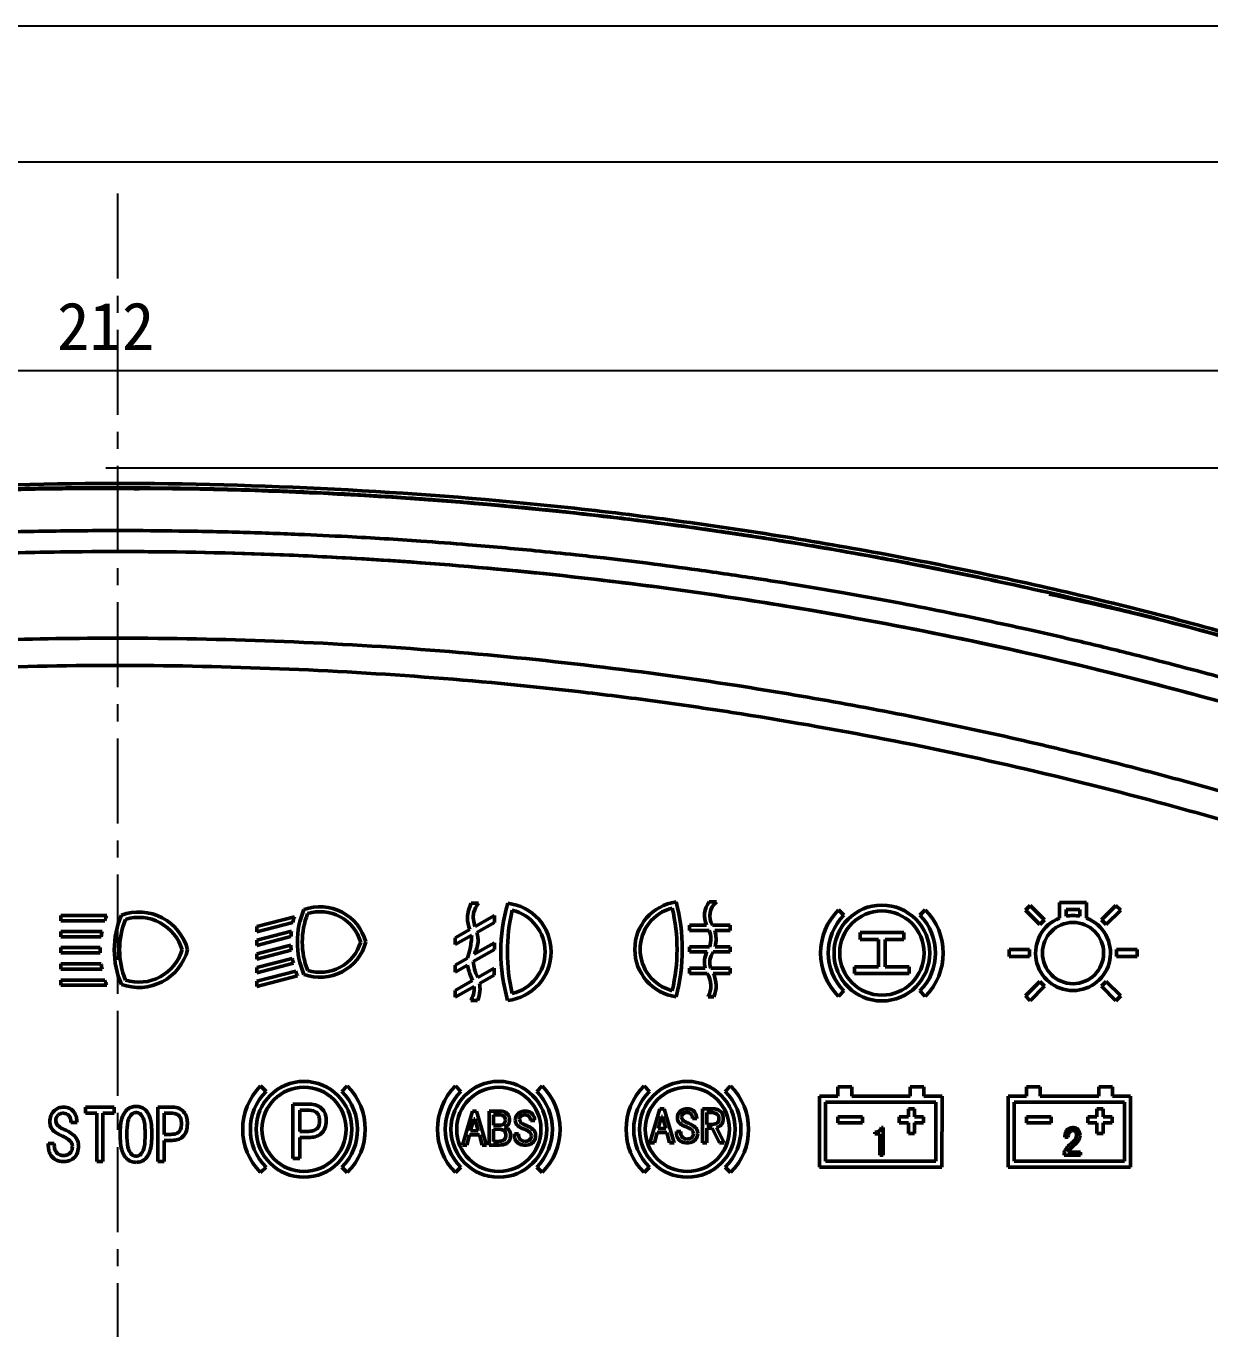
# Model space of a CAD drawing. Extents: x -188 to 653, y 38 to 632.
# Drawn here: x 41.7 to 128.7, y 536.8 to 632.5 of the extents above; entities that cross this region are included whole.
import ezdxf

# ---------------------------------------------------------------- set-up
doc = ezdxf.new("R2010")
doc.units = 0
doc.header["$LTSCALE"] = 5
doc.linetypes.add('CENTER', pattern=[2, 1.25, -0.25, 0.25, -0.25])
doc.layers.get('Defpoints').update_dxf_attribs({"linetype": 'CONTINUOUS'})
for name, color, linetype in [('1轮廓实线层', 7, 'CONTINUOUS'), ('2细线层', 3, 'CONTINUOUS'), ('3中心线层', 1, 'CENTER')]:
    doc.layers.add(name, color=color, linetype=linetype)
doc.styles.add('PC_TEXTSTYLE', font='SIMKAI.TTF', dxfattribs={"width": 0.8})
doc.dimstyles.new('TH_GBDIM', dxfattribs={"dimtxt": 3.5, "dimasz": 2.5, "dimexe": 2, "dimexo": 0, "dimgap": 1.5, "dimtad": 1, "dimdec": 1, "dimzin": 0, "dimdsep": 46, "dimtxsty": 'PC_TEXTSTYLE', "dimcen": 2.5, "dimadec": 0, "dimazin": 0, "dimtfac": 0.714286, "dimtdec": 4, "dimtmove": 0, "dimatfit": 3, "dimfxl": 0, "dimtolj": 1, "dimtzin": 0, "dimarcsym": 0})

# ---------------------------------------------------------------- blocks, each defined once
blk = doc.blocks.new('*D7')
at = {"layer": '2细线层', "color": 0, "lineweight": -2}
for p, q in [((-58.415, 603.013), (-58.415, 607.674)), ((153.585, 600.321), (153.585, 607.674)), ((-55.915, 607.174), (151.085, 607.174))]:
    blk.add_line(p, q, dxfattribs=at)
at = {"layer": '2细线层', "color": 0, "lineweight": 50}
for points in [[(-55.915, 607.59), (-55.915, 606.757), (-58.415, 607.174)], [(151.085, 607.59), (151.085, 606.757), (153.585, 607.174)]]:
    blk.add_solid(points, dxfattribs=at)
at = {"layer": 'Defpoints', "color": 0, "lineweight": 50}
for p in [(153.585, 607.174), (-58.415, 603.013), (153.585, 600.321)]:
    blk.add_point(p, dxfattribs=at)
at = {"layer": '2细线层', "color": 0, "insert": (47.585, 610.424), "char_height": 3.5, "attachment_point": 5}
blk.add_mtext('\\A1;212', dxfattribs=at)
blk = doc.blocks.new('*D14')
at = {"layer": '2细线层', "color": 0, "lineweight": -2}
for p, q in [((47.585, 600.009), (263.413, 600.009)), ((262.913, 597.509), (262.913, 408.009)), ((197.585, 405.509), (263.413, 405.509))]:
    blk.add_line(p, q, dxfattribs=at)
at = {"layer": '2细线层', "color": 0, "lineweight": 50}
for points in [[(262.496, 597.509), (263.33, 597.509), (262.913, 600.009)], [(262.496, 408.009), (263.33, 408.009), (262.913, 405.509)]]:
    blk.add_solid(points, dxfattribs=at)
at = {"layer": 'Defpoints', "color": 0, "lineweight": 50}
for p in [(47.585, 600.009), (197.585, 405.509), (262.913, 405.509)]:
    blk.add_point(p, dxfattribs=at)
at = {"layer": '2细线层', "color": 0, "insert": (259.663, 513.684), "char_height": 3.5, "attachment_point": 5, "rotation": 90}
blk.add_mtext('\\A1;194.5', dxfattribs=at)

msp = doc.modelspace()

# ---------------------------------------------------------------- linework, layer by layer
at = {"layer": '1轮廓实线层', "ltscale": 5}
msp.add_line((642.852, 622.453), (-163.148, 622.453), dxfattribs=at)
at = {"layer": '1轮廓实线层', "lineweight": 50}
for p, q in [((74.966, 568.065), (74.43, 568.065)), ((92.441, 568.153), (91.907, 568.153)), ((101.809, 567.181), (101.411, 567.579)), ((107.775, 567.579), (107.377, 567.181)), ((115.485, 567.897), (115.131, 567.543)), ((115.131, 567.543), (116.192, 566.483)), ((116.545, 566.836), (115.485, 567.897)), ((119.631, 568.097), (117.631, 568.097)), ((117.631, 568.097), (117.631, 566.958)), ((118.131, 567.597), (118.131, 567.101)), ((119.131, 567.597), (118.131, 567.597)), ((119.131, 567.101), (119.131, 567.597)), ((119.631, 566.958), (119.631, 568.097)), ((121.778, 567.897), (120.717, 566.836)), ((121.071, 566.483), (122.131, 567.543)), ((122.131, 567.543), (121.778, 567.897)), ((47.66, 567.147), (44.291, 567.147)), ((44.291, 567.147), (44.291, 566.758)), ((44.291, 566.758), (47.523, 566.758)), ((61.445, 567.054), (58.689, 566.335)), ((58.689, 565.959), (61.338, 566.651)), ((58.689, 566.335), (58.689, 565.959)), ((76.129, 567.149), (74.709, 566.336)), ((74.848, 565.913), (76.129, 566.631)), ((76.129, 566.631), (76.129, 567.149)), ((91.707, 566.446), (90.47, 566.446)), ((90.47, 566.446), (90.47, 566.061)), ((93.449, 566.446), (92.142, 566.446)), ((93.449, 566.061), (93.449, 566.446)), ((116.192, 566.483), (116.545, 566.836)), ((120.717, 566.836), (121.071, 566.483)), ((44.291, 565.972), (44.291, 565.583)), ((47.32, 565.972), (44.291, 565.972)), ((44.291, 565.583), (47.254, 565.583)), ((61.222, 565.994), (58.689, 565.333)), ((58.689, 564.957), (61.187, 565.609)), ((58.689, 565.333), (58.689, 564.957)), ((74.324, 566.115), (73.256, 565.504)), ((73.256, 565.021), (74.473, 565.703)), ((73.256, 565.504), (73.256, 565.021)), ((90.47, 566.061), (91.901, 566.061)), ((92.313, 566.061), (93.449, 566.061)), ((106.193, 565.897), (102.993, 565.897)), ((102.993, 565.897), (102.993, 565.397)), ((102.993, 565.397), (104.343, 565.397)), ((104.343, 565.397), (104.343, 563.397)), ((104.843, 565.397), (106.193, 565.397)), ((104.843, 563.397), (104.843, 565.397)), ((106.193, 565.397), (106.193, 565.897)), ((44.291, 564.797), (44.291, 564.408)), ((47.187, 564.797), (44.291, 564.797)), ((44.291, 564.408), (47.186, 564.408)), ((61.178, 564.98), (58.689, 564.331)), ((58.689, 563.955), (61.202, 564.611)), ((74.579, 563.767), (76.129, 564.655)), ((76.129, 565.146), (74.656, 564.305)), ((76.129, 564.655), (76.129, 565.146)), ((91.938, 564.863), (90.47, 564.863)), ((90.47, 564.863), (90.47, 564.478)), ((90.47, 564.478), (91.753, 564.478)), ((92.206, 564.478), (93.449, 564.478)), ((93.449, 564.863), (92.341, 564.863)), ((93.449, 564.478), (93.449, 564.863)), ((115.431, 564.647), (113.931, 564.647)), ((113.931, 564.647), (113.931, 564.147)), ((115.431, 564.147), (115.431, 564.647)), ((123.331, 564.647), (121.831, 564.647)), ((121.831, 564.647), (121.831, 564.147)), ((123.331, 564.147), (123.331, 564.647)), ((44.291, 563.594), (44.291, 563.204)), ((47.254, 563.594), (44.291, 563.594)), ((58.689, 564.331), (58.689, 563.955)), ((61.288, 564.007), (58.689, 563.329)), ((58.689, 562.953), (61.367, 563.652)), ((73.246, 563.003), (74.146, 563.519)), ((73.247, 563.5), (73.246, 563.003)), ((74.151, 564.016), (73.247, 563.5)), ((104.343, 563.397), (102.593, 563.397)), ((102.593, 563.397), (102.593, 562.897)), ((106.593, 563.397), (104.843, 563.397)), ((106.593, 562.897), (106.593, 563.397)), ((113.931, 564.147), (115.431, 564.147)), ((121.831, 564.147), (123.331, 564.147)), ((44.291, 563.204), (47.32, 563.204)), ((58.689, 563.329), (58.689, 562.953)), ((61.543, 563.071), (58.689, 562.327)), ((58.689, 561.951), (61.675, 562.73)), ((76.12, 563.282), (74.914, 562.593)), ((75.046, 562.169), (76.12, 562.773)), ((76.12, 562.773), (76.12, 563.282)), ((91.616, 563.28), (90.47, 563.28)), ((90.47, 563.28), (90.47, 562.894)), ((90.47, 562.894), (91.763, 562.894)), ((93.449, 563.28), (92.018, 563.28)), ((92.205, 562.894), (93.449, 562.894)), ((93.449, 562.894), (93.449, 563.28)), ((102.593, 562.897), (106.593, 562.897)), ((44.291, 562.419), (44.291, 562.029)), ((47.523, 562.419), (44.291, 562.419)), ((44.291, 562.029), (47.66, 562.029)), ((58.689, 562.327), (58.689, 561.951)), ((74.534, 562.376), (73.256, 561.646)), ((73.256, 561.163), (74.648, 561.945)), ((73.256, 561.646), (73.256, 561.163)), ((101.411, 561.215), (101.809, 561.613)), ((107.377, 561.613), (107.775, 561.215)), ((116.192, 562.311), (115.131, 561.25)), ((115.484, 560.897), (116.545, 561.957)), ((116.545, 561.957), (116.192, 562.311)), ((121.071, 562.311), (120.717, 561.957)), ((120.717, 561.957), (121.778, 560.897)), ((122.131, 561.25), (121.071, 562.311)), ((74.397, 560.908), (74.9, 560.908)), ((91.831, 561.187), (92.258, 561.187)), ((115.131, 561.25), (115.484, 560.897)), ((121.778, 560.897), (122.131, 561.25)), ((59.361, 554.244), (58.963, 554.641)), ((65.327, 554.641), (64.93, 554.244)), ((73.671, 554.244), (73.273, 554.641)), ((79.637, 554.641), (79.239, 554.244)), ((87.519, 554.244), (87.121, 554.641)), ((93.485, 554.641), (93.087, 554.244)), ((101.369, 553.899), (100.012, 553.899)), ((100.012, 553.899), (100.012, 548.675)), ((102.373, 554.583), (101.369, 554.583)), ((101.369, 554.583), (101.369, 553.899)), ((102.373, 553.899), (102.373, 554.583)), ((106.664, 553.899), (102.373, 553.899)), ((107.667, 554.583), (106.664, 554.583)), ((106.664, 554.583), (106.664, 553.899)), ((107.667, 553.899), (107.667, 554.583)), ((109.008, 553.899), (107.667, 553.899)), ((109.007, 548.675), (109.008, 553.899)), ((115.225, 553.899), (113.868, 553.899)), ((113.868, 553.899), (113.868, 548.675)), ((116.228, 554.583), (115.225, 554.583)), ((115.225, 554.583), (115.225, 553.899)), ((116.228, 553.899), (116.228, 554.583)), ((120.52, 553.899), (116.228, 553.899)), ((121.523, 554.583), (120.52, 554.583)), ((120.52, 554.583), (120.52, 553.899)), ((121.523, 553.899), (121.523, 554.583)), ((122.863, 553.899), (121.523, 553.899)), ((122.863, 548.675), (122.863, 553.899)), ((46.087, 553.087), (48.198, 553.087)), ((46.087, 552.643), (46.087, 553.087)), ((48.198, 553.087), (48.198, 552.643)), ((51.42, 553.087), (52.493, 553.087)), ((51.42, 549.087), (51.42, 553.087)), ((61.339, 549.305), (61.339, 553.305)), ((61.339, 553.305), (62.55, 553.305)), ((87.557, 550.464), (88.295, 552.964)), ((88.295, 552.964), (88.59, 552.964)), ((88.59, 552.964), (89.328, 550.464)), ((91.411, 550.464), (91.411, 552.964)), ((91.411, 552.964), (92.146, 552.964)), ((100.459, 553.452), (100.459, 549.122)), ((108.561, 553.452), (100.459, 553.452)), ((106.986, 552.959), (106.536, 552.959)), ((106.536, 552.959), (106.536, 552.374)), ((106.986, 552.374), (106.986, 552.959)), ((108.561, 549.122), (108.561, 553.452)), ((114.315, 553.452), (114.315, 549.122)), ((122.417, 553.452), (114.315, 553.452)), ((120.842, 552.959), (120.392, 552.959)), ((120.392, 552.959), (120.392, 552.374)), ((120.842, 552.374), (120.842, 552.959)), ((122.417, 549.121), (122.417, 553.452)), ((45.476, 551.963), (45.031, 551.963)), ((46.92, 552.643), (46.087, 552.643)), ((46.92, 549.087), (46.92, 552.643)), ((47.365, 552.643), (47.365, 549.087)), ((48.198, 552.643), (47.365, 552.643)), ((51.865, 552.642), (51.865, 551.087)), ((52.363, 552.642), (51.865, 552.642)), ((62.402, 552.86), (61.839, 552.86)), ((61.839, 552.86), (61.839, 551.305)), ((73.78, 550.296), (74.517, 552.796)), ((74.628, 552.218), (74.383, 551.337)), ((74.517, 552.796), (74.813, 552.796)), ((74.704, 552.218), (74.628, 552.218)), ((74.948, 551.337), (74.704, 552.218)), ((74.813, 552.796), (75.55, 550.296)), ((75.759, 550.296), (75.759, 552.796)), ((75.759, 552.796), (76.52, 552.796)), ((76.536, 552.518), (76.071, 552.518)), ((76.071, 552.518), (76.071, 551.754)), ((79.092, 552.093), (78.78, 552.093)), ((88.405, 552.387), (88.16, 551.506)), ((88.481, 552.387), (88.405, 552.387)), ((88.725, 551.506), (88.481, 552.387)), ((90.995, 552.262), (90.682, 552.262)), ((92.066, 552.687), (91.724, 552.687)), ((91.724, 552.687), (91.724, 551.819)), ((103.159, 552.374), (101.359, 552.374)), ((101.359, 552.374), (101.359, 551.924)), ((101.359, 551.924), (103.159, 551.924)), ((103.159, 551.924), (103.159, 552.374)), ((105.861, 552.374), (105.861, 551.924)), ((106.536, 552.374), (105.861, 552.374)), ((105.861, 551.924), (106.536, 551.924)), ((106.536, 551.924), (106.536, 551.159)), ((107.661, 552.374), (106.986, 552.374)), ((106.986, 551.159), (106.986, 551.924)), ((106.986, 551.924), (107.661, 551.924)), ((107.661, 551.924), (107.661, 552.374)), ((117.014, 552.374), (115.214, 552.374)), ((115.214, 552.374), (115.214, 551.924)), ((115.214, 551.924), (117.014, 551.924)), ((117.014, 551.924), (117.014, 552.374)), ((120.392, 552.374), (119.717, 552.374)), ((119.717, 552.374), (119.717, 551.924)), ((119.717, 551.924), (120.392, 551.924)), ((120.392, 551.924), (120.392, 551.159)), ((121.517, 552.374), (120.842, 552.374)), ((120.842, 551.924), (121.517, 551.924)), ((120.842, 551.159), (120.842, 551.924)), ((121.517, 551.924), (121.517, 552.374)), ((51.865, 551.087), (52.363, 551.087)), ((61.839, 551.305), (62.402, 551.305)), ((74.301, 551.06), (74.106, 550.296)), ((75.03, 551.06), (74.301, 551.06)), ((74.383, 551.337), (74.948, 551.337)), ((75.225, 550.296), (75.03, 551.06)), ((76.071, 551.754), (76.521, 551.754)), ((76.462, 551.476), (76.071, 551.476)), ((76.071, 551.476), (76.071, 550.573)), ((77.599, 551.025), (77.599, 551.129)), ((77.599, 551.129), (77.912, 551.129)), ((77.912, 551.129), (77.912, 551.039)), ((88.078, 551.228), (87.883, 550.464)), ((88.808, 551.228), (88.078, 551.228)), ((88.16, 551.506), (88.725, 551.506)), ((89.002, 550.464), (88.808, 551.228)), ((89.501, 551.194), (89.501, 551.298)), ((89.501, 551.298), (89.814, 551.298)), ((89.814, 551.298), (89.814, 551.208)), ((91.724, 551.819), (92.159, 551.819)), ((92.132, 551.541), (91.724, 551.541)), ((91.724, 551.541), (91.724, 550.464)), ((92.659, 550.464), (92.132, 551.541)), ((92.444, 551.585), (93.008, 550.464)), ((104.082, 551.116), (104.082, 551.255)), ((104.444, 551.116), (104.082, 551.116)), ((104.444, 549.56), (104.444, 551.116)), ((104.555, 551.588), (104.694, 551.588)), ((104.694, 551.588), (104.694, 549.56)), ((106.536, 551.159), (106.986, 551.159)), ((120.392, 551.159), (120.842, 551.159)), ((43.365, 550.42), (43.809, 550.42)), ((43.365, 550.254), (43.365, 550.42)), ((43.809, 550.42), (43.809, 550.276)), ((51.865, 550.642), (51.865, 549.087)), ((52.474, 550.642), (51.865, 550.642)), ((62.526, 550.86), (61.839, 550.86)), ((61.839, 550.86), (61.839, 549.305)), ((74.106, 550.296), (73.78, 550.296)), ((75.55, 550.296), (75.225, 550.296)), ((76.489, 550.296), (75.759, 550.296)), ((76.071, 550.573), (76.417, 550.573)), ((87.883, 550.464), (87.557, 550.464)), ((89.328, 550.464), (89.002, 550.464)), ((91.724, 550.464), (91.411, 550.464)), ((93.008, 550.464), (92.659, 550.464)), ((118.283, 550.893), (118.033, 550.893)), ((47.365, 549.087), (46.92, 549.087)), ((51.865, 549.087), (51.42, 549.087)), ((61.839, 549.305), (61.339, 549.305)), ((100.459, 549.122), (108.561, 549.122)), ((104.694, 549.56), (104.444, 549.56)), ((114.315, 549.122), (122.417, 549.121)), ((117.977, 549.56), (117.977, 549.747)), ((119.172, 549.56), (117.977, 549.56)), ((118.255, 549.782), (119.172, 549.782)), ((119.172, 549.782), (119.172, 549.56)), ((58.963, 548.277), (59.361, 548.675)), ((64.93, 548.675), (65.327, 548.277)), ((73.273, 548.277), (73.671, 548.675)), ((79.239, 548.675), (79.637, 548.277)), ((87.121, 548.277), (87.519, 548.675)), ((93.087, 548.675), (93.485, 548.277)), ((100.012, 548.675), (109.007, 548.675)), ((113.868, 548.675), (122.863, 548.675))]:
    msp.add_line(p, q, dxfattribs=at)
for centre, radius in [((104.593, 564.397), 3.516), ((104.593, 564.397), 3.094), ((118.631, 564.397), 2.25), ((62.145, 551.459), 3.516), ((76.455, 551.459), 3.516), ((90.303, 551.459), 3.516), ((62.145, 551.459), 3.094), ((76.455, 551.459), 3.094), ((90.303, 551.459), 3.094)]:
    msp.add_circle(centre, radius, dxfattribs=at)
for centre, radius, start, end in [((50.006, 563.687), 3.72, 14.81171, 110.00073), ((67.721, 565.211), 6.063, 156.94125, 203.12576), ((67.721, 565.211), 5.7, 158.56851, 201.51504), ((63.331, 564.322), 3.473, 14.80946, 110.00073), ((63.331, 564.322), 3.109, 16.54307, 107.12002), ((89.512, 564.484), 12.908, 163.95454, 196.03582), ((90.427, 564.481), 13.341, 166.73691, 193.26242), ((76.711, 564.485), 3.589, 276.33276, 83.6576), ((76.713, 564.481), 3.146, 283.38737, 76.61196), ((89.965, 564.67), 3.517, 97.94486, 262.05466), ((89.965, 564.67), 3.131, 104.27066, 255.72866), ((76.302, 564.67), 13.244, 346.75551, 13.24381), ((76.3, 564.67), 13.631, 345.19551, 14.80402), ((93.256, 567.13), 1.693, 142.82963, 203.83457), ((93.259, 567.13), 1.31, 128.62035, 211.46493), ((104.593, 564.397), 4.5, 134.99966, 224.99966), ((104.593, 564.397), 4.5, 314.99966, 44.99966), ((54.295, 564.588), 7.111, 158.91046, 162.23857), ((54.709, 564.638), 6.494, 156.93042, 203.0657), ((54.709, 564.638), 6.105, 158.55082, 201.44527), ((50.006, 563.687), 3.331, 16.59123, 107.10184), ((67.573, 565.211), 6.399, 163.25542, 166.99709), ((104.593, 564.397), 3.938, 134.99966, 224.99966), ((104.593, 564.397), 3.938, 314.99966, 44.99966), ((118.631, 564.397), 2.75, 111.32335, 68.67598), ((118.631, 564.397), 2.75, 79.52398, 100.47534), ((54.295, 564.588), 7.111, 168.7788, 171.96228), ((67.573, 565.211), 6.399, 172.97027, 176.43416), ((90.335, 565.414), 1.695, 341.04586, 22.43705), ((90.333, 565.415), 2.082, 344.6265, 18.05284), ((54.295, 564.588), 7.111, 178.3171, 181.45572), ((50.006, 565.589), 3.72, 249.99627, 345.18762), ((50.006, 565.589), 3.331, 252.89522, 343.40809), ((67.573, 565.211), 6.399, 182.06471, 185.38115), ((63.331, 566.093), 3.472, 250.04066, 345.2656), ((63.331, 566.093), 3.109, 252.93844, 343.45625), ((93.258, 563.698), 1.695, 152.63272, 194.29877), ((93.258, 563.698), 1.309, 143.47323, 198.64986), ((54.295, 564.588), 7.111, 188.03705, 191.22052), ((67.573, 565.211), 6.399, 190.84536, 194.10426), ((67.573, 565.211), 6.399, 199.53724, 202.81528), ((90.336, 561.982), 1.694, 331.99781, 32.55993), ((90.334, 561.982), 2.081, 337.53967, 25.98372), ((54.295, 564.588), 7.111, 197.76076, 201.08886), ((62.145, 551.459), 4.5, 134.99966, 224.99966), ((62.145, 551.459), 3.938, 134.99966, 224.99966), ((62.145, 551.459), 3.937, 314.99966, 44.99966), ((62.145, 551.459), 4.5, 314.99966, 44.99966), ((76.455, 551.459), 4.5, 134.99966, 224.99966), ((76.455, 551.459), 3.938, 134.99966, 224.99966), ((76.455, 551.459), 3.937, 314.99966, 44.99966), ((76.455, 551.459), 4.5, 314.99966, 44.99966), ((90.303, 551.459), 4.5, 134.99966, 224.99966), ((90.303, 551.459), 3.938, 134.99966, 224.99966), ((90.303, 551.459), 3.937, 314.99966, 44.99966), ((90.303, 551.459), 4.5, 314.99966, 44.99966)]:
    msp.add_arc(centre, radius, start, end, dxfattribs=at)
for points, knots in [([(-46.396, 583.924), (-41.289, 585.487), (-31.166, 588.584), (-15.642, 592.278), (-0.008, 595.183), (15.86, 597.302), (31.893, 598.547), (48.115, 599.026), (64.373, 598.584), (80.513, 597.359), (96.545, 595.24), (112.343, 592.319), (127.978, 588.603), (138.152, 585.49), (143.275, 583.923)], [0, 0, 0, 0, 0.083807, 0.166137, 0.24899, 0.331267, 0.414382, 0.498306, 0.582293, 0.665941, 0.749246, 0.833036, 0.915939, 1, 1, 1, 1]), ([(-46.295, 583.622), (-41.203, 585.183), (-31.06, 588.292), (-15.485, 591.969), (0.273, 594.895), (16.24, 596.983), (32.301, 598.239), (48.446, 598.652), (64.594, 598.238), (80.655, 596.981), (96.623, 594.892), (112.377, 591.965), (127.947, 588.289), (138.084, 585.181), (143.173, 583.621)], [0, 0, 0, 0, 0.0837008, 0.1667239, 0.2500206, 0.3333633, 0.4166961, 0.500045, 0.5833674, 0.6667439, 0.7500651, 0.8333642, 0.9163502, 1, 1, 1, 1]), ([(141.706, 584.091), (140.622, 584.432), (137.966, 585.266), (134.255, 586.365), (130.572, 587.406), (127.431, 588.257), (124.12, 589.117), (120.708, 589.961), (117.21, 590.783), (114.312, 591.429), (111.924, 591.941), (109.978, 592.344), (108.334, 592.674), (106.97, 592.94), (105.733, 593.178), (104.053, 593.492), (102.108, 593.843), (99.995, 594.209), (98.099, 594.525), (96.331, 594.808), (94.64, 595.07), (92.701, 595.358), (90.174, 595.716), (87.53, 596.065), (85.041, 596.371), (82.779, 596.633), (80.168, 596.917), (77.397, 597.191), (74.939, 597.411), (73.168, 597.558), (71.57, 597.682), (69.71, 597.818), (67.239, 597.981), (64.546, 598.134), (61.879, 598.261), (59.382, 598.359), (57.282, 598.425), (55.532, 598.469), (54.203, 598.497), (52.866, 598.519), (51.51, 598.535), (50.142, 598.546), (48.471, 598.551), (46.217, 598.545), (43.097, 598.51), (39.465, 598.428), (35.741, 598.296), (32.417, 598.139), (29.546, 597.975), (27.217, 597.822), (25.344, 597.685), (23.579, 597.548), (21.448, 597.37), (18.932, 597.138), (16.424, 596.885), (14.347, 596.66), (12.525, 596.452), (10.562, 596.216), (8.19, 595.915), (5.536, 595.554), (3.062, 595.195), (0.819, 594.852), (-1.49, 594.483), (-4.628, 593.955), (-7.915, 593.361), (-11.486, 592.673), (-14.674, 592.024), (-17.98, 591.312), (-21.203, 590.582), (-24.311, 589.844), (-27.172, 589.132), (-29.743, 588.469), (-31.97, 587.875), (-34.247, 587.25), (-36.845, 586.516), (-39.689, 585.681), (-42.482, 584.832), (-44.099, 584.322), (-44.828, 584.092)], [0, 0, 0, 0, 0.018151, 0.044471, 0.061738, 0.079164, 0.096301, 0.116179, 0.135062, 0.15339, 0.16331, 0.173816, 0.184908, 0.189885, 0.195836, 0.204859, 0.216953, 0.227138, 0.238778, 0.247368, 0.25544, 0.265819, 0.278344, 0.295757, 0.307935, 0.317944, 0.331696, 0.349384, 0.361892, 0.370641, 0.37743, 0.387174, 0.40006, 0.416472, 0.429685, 0.442126, 0.455821, 0.462787, 0.469696, 0.476741, 0.483856, 0.49104, 0.498292, 0.51016, 0.526541, 0.547424, 0.567369, 0.585231, 0.599845, 0.612683, 0.622031, 0.629469, 0.640619, 0.655775, 0.669333, 0.680408, 0.688746, 0.698278, 0.711628, 0.726495, 0.740575, 0.751132, 0.762361, 0.77754, 0.801473, 0.815231, 0.835163, 0.853047, 0.868886, 0.887632, 0.903812, 0.91578, 0.929887, 0.940504, 0.953411, 0.97291, 0.987795, 1, 1, 1, 1]), ([(50.039, 598.478), (49.584, 598.491), (43.775, 598.656), (32.656, 598.188), (16.829, 597.069), (1.163, 595.024), (-14.346, 592.198), (-27.328, 589.237), (-35.02, 586.951), (-37.681, 586.159)], [0, 0, 0, 0, 0.015303, 0.195209, 0.373051, 0.54936, 0.726767, 0.905439, 1, 1, 1, 1]), ([(-45.682, 580.783), (-44.431, 581.178), (-41.433, 582.124), (-37.181, 583.378), (-32.885, 584.58), (-29.038, 585.605), (-25.067, 586.608), (-21.258, 587.52), (-17.948, 588.267), (-15.03, 588.894), (-12.101, 589.496), (-8.723, 590.154), (-5.263, 590.784), (-2.098, 591.323), (0.614, 591.759), (3.318, 592.172), (6.021, 592.56), (8.717, 592.921), (10.972, 593.203), (12.794, 593.417), (14.078, 593.561), (15.246, 593.687), (16.759, 593.843), (19.036, 594.065), (21.527, 594.285), (23.874, 594.474), (25.924, 594.629), (28.286, 594.789), (30.941, 594.945), (33.314, 595.062), (35.58, 595.159), (37.894, 595.245), (40.617, 595.323), (43.304, 595.376), (45.987, 595.408), (49.214, 595.419), (53.051, 595.39), (57.375, 595.298), (61.502, 595.154), (65.938, 594.947), (70.098, 594.698), (74.691, 594.344), (78.484, 594.007), (81.799, 593.67), (84.559, 593.363), (87.552, 593.001), (90.589, 592.597), (93.238, 592.217), (95.6, 591.862), (98.395, 591.419), (101.937, 590.821), (105.728, 590.13), (109.268, 589.437), (112.354, 588.799), (115.416, 588.135), (118.844, 587.352), (121.918, 586.609), (124.938, 585.85), (128.014, 585.05), (131.991, 583.965), (136.08, 582.785), (139.671, 581.698), (141.722, 581.048), (142.56, 580.782)], [0, 0, 0, 0, 0.020757, 0.049744, 0.070085, 0.091209, 0.112544, 0.134641, 0.152859, 0.165906, 0.181562, 0.199833, 0.219943, 0.236728, 0.250153, 0.262977, 0.279547, 0.292885, 0.305524, 0.315086, 0.321582, 0.325714, 0.333458, 0.345371, 0.361487, 0.37254, 0.382191, 0.393616, 0.40953, 0.42371, 0.43071, 0.444914, 0.459851, 0.473204, 0.48684, 0.501706, 0.523539, 0.546711, 0.569166, 0.587963, 0.616017, 0.634249, 0.659968, 0.675546, 0.686343, 0.703402, 0.722677, 0.734267, 0.745286, 0.760066, 0.778595, 0.801587, 0.82051, 0.83522, 0.851096, 0.869774, 0.890544, 0.900873, 0.918842, 0.940663, 0.965947, 0.986085, 1, 1, 1, 1]), ([(141.737, 579.166), (138.254, 580.252), (131.289, 582.423), (120.645, 585.215), (109.861, 587.658), (98.871, 589.72), (87.704, 591.391), (76.368, 592.655), (64.957, 593.494), (53.215, 593.912), (41.204, 593.868), (28.907, 593.326), (16.629, 592.284), (4.267, 590.725), (-8.109, 588.645), (-20.493, 586.02), (-32.773, 582.913), (-40.83, 580.416), (-44.858, 579.167)], [0, 0, 0, 0, 0.058191, 0.116379, 0.174945, 0.233511, 0.293307, 0.353109, 0.413346, 0.473581, 0.537943, 0.60229, 0.667219, 0.73215, 0.798806, 0.865467, 0.932732, 1, 1, 1, 1]), ([(-44.858, 579.167), (-41.387, 580.249), (-34.446, 582.414), (-23.837, 585.199), (-13.09, 587.635), (-2.138, 589.695), (8.99, 591.367), (20.286, 592.634), (31.657, 593.479), (42.968, 593.893), (54.158, 593.885), (65.239, 593.474), (76.308, 592.657), (87.436, 591.425), (98.58, 589.769), (109.733, 587.687), (120.799, 585.182), (131.492, 582.365), (138.413, 580.204), (141.737, 579.166)], [0, 0, 0, 0, 0.057999, 0.115997, 0.17437, 0.232742, 0.292332, 0.351928, 0.411955, 0.471978, 0.529985, 0.587985, 0.646419, 0.704859, 0.764532, 0.824208, 0.884328, 0.944449, 1, 1, 1, 1]), ([(134.6, 586.147), (131.933, 586.951), (126.103, 588.711), (120.12, 590.032), (116.875, 590.749)], [0, 0, 0, 0, 0.457558, 1, 1, 1, 1]), ([(-41.505, 573.606), (-40.404, 573.947), (-38.582, 574.512), (-35.861, 575.341), (-33.305, 576.083), (-29.611, 577.116), (-24.992, 578.34), (-17.611, 580.152), (-8.317, 582.142), (2.181, 583.974), (11.986, 585.34), (21.049, 586.314), (30.165, 587.008), (39.335, 587.424), (53.095, 587.627), (71.368, 586.938), (89.016, 584.895), (101.495, 582.794), (108.964, 581.343), (115.739, 579.844), (121.892, 578.334), (126.519, 577.107), (130.217, 576.072), (132.771, 575.33), (135.491, 574.502), (137.312, 573.937), (138.415, 573.596)], [0, 0, 0, 0, 0.0189118, 0.0313174, 0.0466836, 0.062602, 0.0942808, 0.1251186, 0.1873468, 0.2502506, 0.2999902, 0.3498357, 0.3998353, 0.4500365, 0.5004867, 0.6256964, 0.74988, 0.7917859, 0.8334037, 0.8747605, 0.9056688, 0.9374038, 0.9533248, 0.9687036, 0.981059, 1, 1, 1, 1]), ([(137.812, 571.688), (135.999, 572.252), (134.186, 572.816), (130.549, 573.899), (128.726, 574.417), (123.243, 575.923), (119.574, 576.863), (108.515, 579.462), (101.075, 580.901), (91.696, 582.357), (89.816, 582.631), (86.054, 583.141), (84.172, 583.377), (78.521, 584.024), (74.75, 584.379), (67.198, 584.946), (63.418, 585.156), (55.849, 585.441), (52.061, 585.516), (44.474, 585.511), (40.672, 585.432), (33.099, 585.139), (29.323, 584.924), (21.796, 584.35), (18.044, 583.993), (10.565, 583.128), (6.838, 582.616), (-4.308, 580.879), (-11.694, 579.45), (-22.7, 576.863), (-26.356, 575.926), (-31.825, 574.424), (-33.645, 573.907), (-37.277, 572.826), (-39.09, 572.262), (-40.902, 571.698)], [0, 0, 0, 0, 0.03125, 0.03125, 0.0625, 0.0625, 0.125, 0.125, 0.25, 0.25, 0.28125, 0.28125, 0.3125, 0.3125, 0.375, 0.375, 0.4375, 0.4375, 0.5, 0.5, 0.5625, 0.5625, 0.625, 0.625, 0.6875, 0.6875, 0.75, 0.75, 0.875, 0.875, 0.9375, 0.9375, 0.96875, 0.96875, 1, 1, 1, 1]), ([(74.43, 568.065), (74.289, 567.705), (74.036, 567.062), (74.236, 566.405), (74.324, 566.115)], [0, 0, 0, 0, 0.557825, 1, 1, 1, 1]), ([(74.709, 566.336), (74.622, 566.683), (74.466, 567.303), (74.813, 567.832), (74.966, 568.065)], [0, 0, 0, 0, 0.558809, 1, 1, 1, 1]), ([(74.473, 565.703), (74.444, 565.374), (74.394, 564.8), (74.223, 564.25), (74.151, 564.016)], [0, 0, 0, 0, 0.572941, 1, 1, 1, 1]), ([(74.656, 564.305), (74.782, 564.597), (75.007, 565.118), (74.897, 565.671), (74.848, 565.913)], [0, 0, 0, 0, 0.560894, 1, 1, 1, 1]), ([(74.146, 563.519), (74.198, 563.301), (74.291, 562.907), (74.459, 562.54), (74.534, 562.376)], [0, 0, 0, 0, 0.554225, 1, 1, 1, 1]), ([(74.914, 562.593), (74.819, 562.8), (74.648, 563.175), (74.6, 563.583), (74.579, 563.767)], [0, 0, 0, 0, 0.551437, 1, 1, 1, 1]), ([(74.648, 561.945), (74.645, 561.741), (74.641, 561.374), (74.472, 561.051), (74.397, 560.908)], [0, 0, 0, 0, 0.558718, 1, 1, 1, 1]), ([(74.9, 560.908), (74.978, 561.14), (75.114, 561.552), (75.067, 561.982), (75.046, 562.169)], [0, 0, 0, 0, 0.563714, 1, 1, 1, 1]), ([(43.476, 552.012), (43.489, 552.167), (43.514, 552.475), (43.778, 552.83), (44.114, 553.051), (44.355, 553.075), (44.476, 553.087)], [0, 0, 0, 0, 0.28017, 0.559557, 0.779825, 1, 1, 1, 1]), ([(44.476, 553.087), (44.638, 553.075), (44.96, 553.051), (45.286, 552.713), (45.447, 552.337), (45.466, 552.088), (45.476, 551.963)], [0, 0, 0, 0, 0.280018, 0.557888, 0.778941, 1, 1, 1, 1]), ([(48.642, 551.099), (48.652, 551.548), (48.664, 552.11), (48.963, 552.707), (49.19, 552.953), (49.487, 553.117), (49.709, 553.134), (49.819, 553.143)], [0, 0, 0, 0, 0.499607, 0.624874, 0.750007, 0.874913, 1, 1, 1, 1]), ([(49.819, 553.143), (49.93, 553.134), (50.15, 553.118), (50.446, 552.953), (50.669, 552.704), (50.956, 552.104), (50.967, 551.546), (50.976, 551.099)], [0, 0, 0, 0, 0.125056, 0.249922, 0.37503, 0.500303, 1, 1, 1, 1]), ([(52.493, 553.087), (52.668, 553.071), (53.018, 553.039), (53.395, 552.691), (53.565, 552.274), (53.58, 552.001), (53.587, 551.865)], [0, 0, 0, 0, 0.279827, 0.558393, 0.778888, 1, 1, 1, 1]), ([(62.55, 553.305), (62.735, 553.291), (63.103, 553.264), (63.537, 552.947), (63.756, 552.516), (63.774, 552.227), (63.783, 552.082)], [0, 0, 0, 0, 0.280396, 0.559083, 0.779178, 1, 1, 1, 1]), ([(89.571, 552.293), (89.582, 552.396), (89.605, 552.602), (89.807, 552.82), (90.041, 552.946), (90.202, 552.958), (90.283, 552.964)], [0, 0, 0, 0, 0.279524, 0.558828, 0.779354, 1, 1, 1, 1]), ([(90.283, 552.964), (90.39, 552.959), (90.603, 552.947), (90.845, 552.754), (90.971, 552.51), (90.987, 552.345), (90.995, 552.262)], [0, 0, 0, 0, 0.280638, 0.558501, 0.779303, 1, 1, 1, 1]), ([(92.146, 552.964), (92.26, 552.957), (92.487, 552.941), (92.781, 552.783), (92.925, 552.514), (92.934, 552.335), (92.939, 552.245)], [0, 0, 0, 0, 0.280744, 0.559872, 0.779252, 1, 1, 1, 1]), ([(44.413, 550.961), (44.152, 551.08), (43.789, 551.245), (43.506, 551.68), (43.486, 551.902), (43.476, 552.012)], [0, 0, 0, 0, 0.559418, 0.77965, 1, 1, 1, 1]), ([(44.476, 552.643), (44.393, 552.636), (44.229, 552.624), (44.035, 552.485), (43.933, 552.295), (43.924, 552.166), (43.92, 552.102)], [0, 0, 0, 0, 0.280299, 0.559265, 0.779343, 1, 1, 1, 1]), ([(43.92, 552.102), (43.933, 551.999), (43.96, 551.793), (44.265, 551.564), (44.5, 551.465), (44.645, 551.404)], [0, 0, 0, 0, 0.2787411, 0.5574089, 1, 1, 1, 1]), ([(45.031, 551.963), (45.029, 552.056), (45.023, 552.242), (44.893, 552.475), (44.696, 552.624), (44.549, 552.636), (44.476, 552.643)], [0, 0, 0, 0, 0.280216, 0.560388, 0.779938, 1, 1, 1, 1]), ([(49.819, 552.698), (49.74, 552.686), (49.58, 552.66), (49.339, 552.434), (49.141, 551.899), (49.142, 551.42), (49.142, 551.099)], [0, 0, 0, 0, 0.1243659, 0.2494414, 0.4981069, 1, 1, 1, 1]), ([(50.476, 551.099), (50.475, 551.417), (50.475, 551.893), (50.293, 552.429), (50.058, 552.661), (49.899, 552.686), (49.819, 552.698)], [0, 0, 0, 0, 0.501911, 0.75069, 0.875699, 1, 1, 1, 1]), ([(53.142, 551.865), (53.139, 551.985), (53.133, 552.223), (52.944, 552.528), (52.643, 552.63), (52.456, 552.638), (52.363, 552.642)], [0, 0, 0, 0, 0.281575, 0.558018, 0.778502, 1, 1, 1, 1]), ([(63.283, 552.082), (63.28, 552.167), (63.272, 552.336), (63.194, 552.586), (62.901, 552.839), (62.608, 552.851), (62.402, 552.86)], [0, 0, 0, 0, 0.187816, 0.374859, 0.560884, 1, 1, 1, 1]), ([(62.402, 551.305), (62.529, 551.31), (62.781, 551.321), (63.13, 551.468), (63.271, 551.783), (63.279, 551.982), (63.283, 552.082)], [0, 0, 0, 0, 0.281363, 0.559732, 0.778905, 1, 1, 1, 1]), ([(63.783, 552.082), (63.768, 551.896), (63.737, 551.523), (63.404, 551.093), (62.964, 550.885), (62.672, 550.868), (62.526, 550.86)], [0, 0, 0, 0, 0.280145, 0.55887, 0.779085, 1, 1, 1, 1]), ([(76.52, 552.796), (76.623, 552.79), (76.828, 552.78), (77.079, 552.625), (77.228, 552.399), (77.244, 552.239), (77.252, 552.158)], [0, 0, 0, 0, 0.2808025, 0.5595128, 0.7797535, 1, 1, 1, 1]), ([(76.521, 551.754), (76.583, 551.76), (76.705, 551.771), (76.859, 551.865), (76.932, 552.012), (76.937, 552.109), (76.939, 552.158)], [0, 0, 0, 0, 0.280419, 0.559723, 0.779249, 1, 1, 1, 1]), ([(76.939, 552.158), (76.935, 552.216), (76.927, 552.331), (76.776, 552.491), (76.627, 552.508), (76.536, 552.518)], [0, 0, 0, 0, 0.281147, 0.560216, 1, 1, 1, 1]), ([(77.252, 552.158), (77.249, 552.091), (77.244, 551.956), (77.126, 551.733), (76.968, 551.655), (76.871, 551.608)], [0, 0, 0, 0, 0.28141, 0.56066, 1, 1, 1, 1]), ([(77.669, 552.124), (77.68, 552.227), (77.702, 552.433), (77.905, 552.651), (78.139, 552.777), (78.3, 552.789), (78.38, 552.796)], [0, 0, 0, 0, 0.279523, 0.558829, 0.779353, 1, 1, 1, 1]), ([(78.333, 551.467), (78.156, 551.536), (77.911, 551.632), (77.693, 551.903), (77.677, 552.05), (77.669, 552.124)], [0, 0, 0, 0, 0.560165, 0.780183, 1, 1, 1, 1]), ([(78.38, 552.518), (78.325, 552.515), (78.214, 552.508), (78.075, 552.43), (77.992, 552.308), (77.985, 552.221), (77.981, 552.177)], [0, 0, 0, 0, 0.280673, 0.560171, 0.779895, 1, 1, 1, 1]), ([(77.981, 552.177), (77.992, 552.108), (78.015, 551.97), (78.234, 551.835), (78.393, 551.774), (78.49, 551.737)], [0, 0, 0, 0, 0.277874, 0.557139, 1, 1, 1, 1]), ([(78.38, 552.796), (78.487, 552.79), (78.7, 552.778), (78.942, 552.586), (79.069, 552.342), (79.084, 552.176), (79.092, 552.093)], [0, 0, 0, 0, 0.280637, 0.558501, 0.779303, 1, 1, 1, 1]), ([(78.78, 552.093), (78.777, 552.155), (78.771, 552.28), (78.667, 552.426), (78.526, 552.508), (78.429, 552.515), (78.38, 552.518)], [0, 0, 0, 0, 0.279591, 0.559496, 0.779406, 1, 1, 1, 1]), ([(90.235, 551.636), (90.059, 551.705), (89.813, 551.801), (89.596, 552.071), (89.579, 552.219), (89.571, 552.293)], [0, 0, 0, 0, 0.560163, 0.780183, 1, 1, 1, 1]), ([(90.283, 552.687), (90.227, 552.683), (90.117, 552.677), (89.977, 552.598), (89.894, 552.477), (89.887, 552.39), (89.883, 552.346)], [0, 0, 0, 0, 0.280673, 0.560174, 0.779895, 1, 1, 1, 1]), ([(89.883, 552.346), (89.895, 552.277), (89.918, 552.139), (90.136, 552.004), (90.295, 551.943), (90.393, 551.905)], [0, 0, 0, 0, 0.277873, 0.557135, 1, 1, 1, 1]), ([(90.682, 552.262), (90.679, 552.324), (90.674, 552.449), (90.569, 552.595), (90.429, 552.677), (90.332, 552.684), (90.283, 552.687)], [0, 0, 0, 0, 0.279591, 0.559498, 0.779405, 1, 1, 1, 1]), ([(90.393, 551.905), (90.571, 551.821), (90.82, 551.704), (91.037, 551.416), (91.055, 551.262), (91.064, 551.185)], [0, 0, 0, 0, 0.559799, 0.780111, 1, 1, 1, 1]), ([(92.627, 552.245), (92.623, 552.296), (92.616, 552.397), (92.542, 552.535), (92.363, 552.674), (92.189, 552.681), (92.066, 552.687)], [0, 0, 0, 0, 0.187303, 0.374059, 0.560727, 1, 1, 1, 1]), ([(92.159, 551.819), (92.226, 551.824), (92.36, 551.836), (92.533, 551.928), (92.619, 552.086), (92.624, 552.192), (92.627, 552.245)], [0, 0, 0, 0, 0.280599, 0.560085, 0.779335, 1, 1, 1, 1]), ([(92.939, 552.245), (92.934, 552.161), (92.925, 551.992), (92.802, 551.785), (92.632, 551.647), (92.507, 551.605), (92.444, 551.585)], [0, 0, 0, 0, 0.280416, 0.559287, 0.77975, 1, 1, 1, 1]), ([(45.142, 550.189), (45.123, 550.294), (45.083, 550.503), (44.798, 550.767), (44.559, 550.887), (44.413, 550.961)], [0, 0, 0, 0, 0.278161, 0.558542, 1, 1, 1, 1]), ([(44.645, 551.404), (44.907, 551.259), (45.272, 551.057), (45.554, 550.594), (45.576, 550.362), (45.587, 550.246)], [0, 0, 0, 0, 0.55905, 0.77955, 1, 1, 1, 1]), ([(49.819, 549.031), (49.708, 549.04), (49.485, 549.058), (49.187, 549.227), (48.962, 549.478), (48.665, 550.082), (48.653, 550.647), (48.642, 551.099)], [0, 0, 0, 0, 0.125084, 0.25, 0.375129, 0.500397, 1, 1, 1, 1]), ([(49.142, 551.099), (49.142, 550.775), (49.142, 550.291), (49.34, 549.751), (49.578, 549.516), (49.739, 549.489), (49.819, 549.476)], [0, 0, 0, 0, 0.5018, 0.750663, 0.875731, 1, 1, 1, 1]), ([(50.976, 551.099), (50.966, 550.649), (50.954, 550.087), (50.669, 549.481), (50.449, 549.228), (50.153, 549.057), (49.931, 549.04), (49.819, 549.031)], [0, 0, 0, 0, 0.499691, 0.624964, 0.750071, 0.874947, 1, 1, 1, 1]), ([(49.819, 549.476), (49.899, 549.489), (50.06, 549.516), (50.292, 549.756), (50.474, 550.296), (50.475, 550.777), (50.476, 551.099)], [0, 0, 0, 0, 0.124204, 0.249211, 0.498176, 1, 1, 1, 1]), ([(52.363, 551.087), (52.482, 551.092), (52.719, 551.103), (53.031, 551.281), (53.131, 551.585), (53.139, 551.771), (53.142, 551.865)], [0, 0, 0, 0, 0.281237, 0.558531, 0.778615, 1, 1, 1, 1]), ([(53.587, 551.865), (53.575, 551.689), (53.552, 551.34), (53.286, 550.907), (52.887, 550.671), (52.612, 550.652), (52.474, 550.642)], [0, 0, 0, 0, 0.280606, 0.559665, 0.779442, 1, 1, 1, 1]), ([(76.417, 550.573), (76.496, 550.577), (76.652, 550.584), (76.867, 550.673), (76.966, 550.862), (76.971, 550.985), (76.974, 551.047)], [0, 0, 0, 0, 0.281262, 0.560186, 0.779148, 1, 1, 1, 1]), ([(76.974, 551.047), (76.972, 551.094), (76.967, 551.188), (76.903, 551.32), (76.733, 551.444), (76.574, 551.463), (76.462, 551.476)], [0, 0, 0, 0, 0.18756, 0.374288, 0.561115, 1, 1, 1, 1]), ([(77.321, 551.048), (77.316, 550.925), (77.306, 550.683), (76.999, 550.334), (76.683, 550.31), (76.489, 550.296)], [0, 0, 0, 0, 0.282054, 0.559577, 1, 1, 1, 1]), ([(76.871, 551.608), (76.939, 551.582), (77.076, 551.531), (77.229, 551.391), (77.311, 551.219), (77.318, 551.105), (77.321, 551.048)], [0, 0, 0, 0, 0.279967, 0.559941, 0.779677, 1, 1, 1, 1]), ([(78.373, 550.296), (78.261, 550.304), (78.036, 550.319), (77.771, 550.508), (77.621, 550.76), (77.606, 550.937), (77.599, 551.025)], [0, 0, 0, 0, 0.280427, 0.559306, 0.779473, 1, 1, 1, 1]), ([(77.912, 551.039), (77.917, 550.969), (77.927, 550.831), (78.053, 550.675), (78.21, 550.587), (78.319, 550.578), (78.373, 550.573)], [0, 0, 0, 0, 0.28023, 0.558921, 0.779423, 1, 1, 1, 1]), ([(78.849, 550.985), (78.833, 551.053), (78.8, 551.192), (78.594, 551.35), (78.432, 551.423), (78.333, 551.467)], [0, 0, 0, 0, 0.276901, 0.557723, 1, 1, 1, 1]), ([(79.162, 551.016), (79.151, 550.903), (79.129, 550.676), (78.909, 550.427), (78.639, 550.31), (78.462, 550.3), (78.373, 550.296)], [0, 0, 0, 0, 0.279745, 0.55852, 0.778966, 1, 1, 1, 1]), ([(78.373, 550.573), (78.44, 550.577), (78.573, 550.583), (78.739, 550.68), (78.834, 550.828), (78.844, 550.932), (78.849, 550.985)], [0, 0, 0, 0, 0.280938, 0.559499, 0.779717, 1, 1, 1, 1]), ([(78.49, 551.737), (78.669, 551.652), (78.917, 551.535), (79.134, 551.247), (79.153, 551.093), (79.162, 551.016)], [0, 0, 0, 0, 0.559801, 0.780107, 1, 1, 1, 1]), ([(90.276, 550.464), (90.163, 550.472), (89.938, 550.488), (89.674, 550.677), (89.523, 550.929), (89.509, 551.105), (89.501, 551.194)], [0, 0, 0, 0, 0.280428, 0.559307, 0.779476, 1, 1, 1, 1]), ([(89.814, 551.208), (89.819, 551.138), (89.83, 551), (89.956, 550.844), (90.113, 550.756), (90.221, 550.747), (90.275, 550.742)], [0, 0, 0, 0, 0.28023, 0.558919, 0.779424, 1, 1, 1, 1]), ([(90.752, 551.153), (90.735, 551.222), (90.703, 551.36), (90.497, 551.519), (90.334, 551.591), (90.235, 551.636)], [0, 0, 0, 0, 0.276903, 0.557726, 1, 1, 1, 1]), ([(90.275, 550.742), (90.342, 550.745), (90.475, 550.751), (90.642, 550.848), (90.737, 550.997), (90.747, 551.101), (90.752, 551.153)], [0, 0, 0, 0, 0.280939, 0.559504, 0.779721, 1, 1, 1, 1]), ([(91.064, 551.185), (91.053, 551.071), (91.031, 550.844), (90.811, 550.596), (90.542, 550.479), (90.364, 550.469), (90.276, 550.464)], [0, 0, 0, 0, 0.279746, 0.55852, 0.778966, 1, 1, 1, 1]), ([(104.082, 551.255), (104.142, 551.257), (104.261, 551.262), (104.417, 551.331), (104.517, 551.452), (104.542, 551.543), (104.555, 551.588)], [0, 0, 0, 0, 0.280749, 0.559905, 0.779614, 1, 1, 1, 1]), ([(118.033, 550.893), (118.041, 550.988), (118.057, 551.177), (118.174, 551.423), (118.381, 551.571), (118.531, 551.582), (118.606, 551.588)], [0, 0, 0, 0, 0.281046, 0.560477, 0.77982, 1, 1, 1, 1]), ([(118.601, 551.366), (118.574, 551.364), (118.521, 551.359), (118.447, 551.325), (118.385, 551.274), (118.29, 551.142), (118.286, 551.004), (118.283, 550.893)], [0, 0, 0, 0, 0.125359, 0.250744, 0.376255, 0.50157, 1, 1, 1, 1]), ([(118.531, 550.451), (118.632, 550.534), (118.773, 550.65), (118.882, 550.86), (118.89, 550.963), (118.894, 551.014)], [0, 0, 0, 0, 0.559745, 0.779885, 1, 1, 1, 1]), ([(118.894, 551.014), (118.891, 551.062), (118.885, 551.159), (118.824, 551.286), (118.716, 551.359), (118.64, 551.363), (118.601, 551.366)], [0, 0, 0, 0, 0.280876, 0.56071, 0.779651, 1, 1, 1, 1]), ([(118.606, 551.588), (118.691, 551.581), (118.861, 551.567), (119.047, 551.403), (119.133, 551.201), (119.14, 551.068), (119.144, 551.002)], [0, 0, 0, 0, 0.279994, 0.55849, 0.778945, 1, 1, 1, 1]), ([(119.144, 551.002), (119.136, 550.92), (119.121, 550.755), (118.943, 550.515), (118.79, 550.373), (118.696, 550.287)], [0, 0, 0, 0, 0.2793239, 0.558882, 1, 1, 1, 1]), ([(44.465, 549.087), (44.295, 549.102), (43.954, 549.132), (43.583, 549.46), (43.392, 549.855), (43.374, 550.121), (43.365, 550.254)], [0, 0, 0, 0, 0.2798838, 0.5586683, 0.7791626, 1, 1, 1, 1]), ([(43.809, 550.276), (43.815, 550.171), (43.828, 549.963), (43.991, 549.71), (44.219, 549.558), (44.383, 549.54), (44.464, 549.531)], [0, 0, 0, 0, 0.280675, 0.559562, 0.779855, 1, 1, 1, 1]), ([(44.464, 549.531), (44.565, 549.537), (44.766, 549.548), (45.003, 549.721), (45.124, 549.953), (45.136, 550.111), (45.142, 550.189)], [0, 0, 0, 0, 0.28047, 0.558498, 0.779144, 1, 1, 1, 1]), ([(45.587, 550.246), (45.574, 550.075), (45.548, 549.733), (45.262, 549.327), (44.868, 549.113), (44.6, 549.096), (44.465, 549.087)], [0, 0, 0, 0, 0.280357, 0.559246, 0.779258, 1, 1, 1, 1]), ([(117.977, 549.747), (118.02, 549.841), (118.09, 549.996), (118.24, 550.179), (118.38, 550.32), (118.481, 550.407), (118.531, 550.451)], [0, 0, 0, 0, 0.339629, 0.559669, 0.779811, 1, 1, 1, 1]), ([(118.696, 550.287), (118.64, 550.235), (118.546, 550.151), (118.422, 550.027), (118.329, 549.911), (118.28, 549.825), (118.255, 549.782)], [0, 0, 0, 0, 0.340079, 0.560108, 0.780006, 1, 1, 1, 1])]:
    msp.add_open_spline(points, degree=3, knots=knots, dxfattribs=at)
at = {"layer": '2细线层', "ltscale": 5}
msp.add_line((652.852, 632.453), (-188.148, 632.453), dxfattribs=at)
at = {"layer": '3中心线层'}
msp.add_line((48.439, 620.159), (48.439, 403.564), dxfattribs=at)

# ---------------------------------------------------------------- dimensions: what is measured, and where the dimension line sits
at = {"layer": '2细线层'}
dim = msp.add_linear_dim(base=(153.585, 607.174), p1=(-58.415, 603.013), p2=(153.585, 600.321), text='212', dimstyle='TH_GBDIM', override={"dimexe": 0.5, "dimtxsty": 'Standard', "dimcen": 0.09}, dxfattribs=at)
dim.commit()
dim.dimension.update_dxf_attribs({"geometry": '*D7', "text_midpoint": (47.585, 607.174), "dimtype": 160})
dim = msp.add_linear_dim(base=(262.913, 405.509), p1=(47.585, 600.009), p2=(197.585, 405.509), angle=90, dimstyle='TH_GBDIM', override={"dimexe": 0.5, "dimtxsty": 'Standard', "dimcen": 0.09}, dxfattribs=at)
dim.commit()
dim.dimension.update_dxf_attribs({"geometry": '*D14', "text_midpoint": (262.913, 513.684), "dimtype": 160})

doc.saveas('drawing.dxf')
